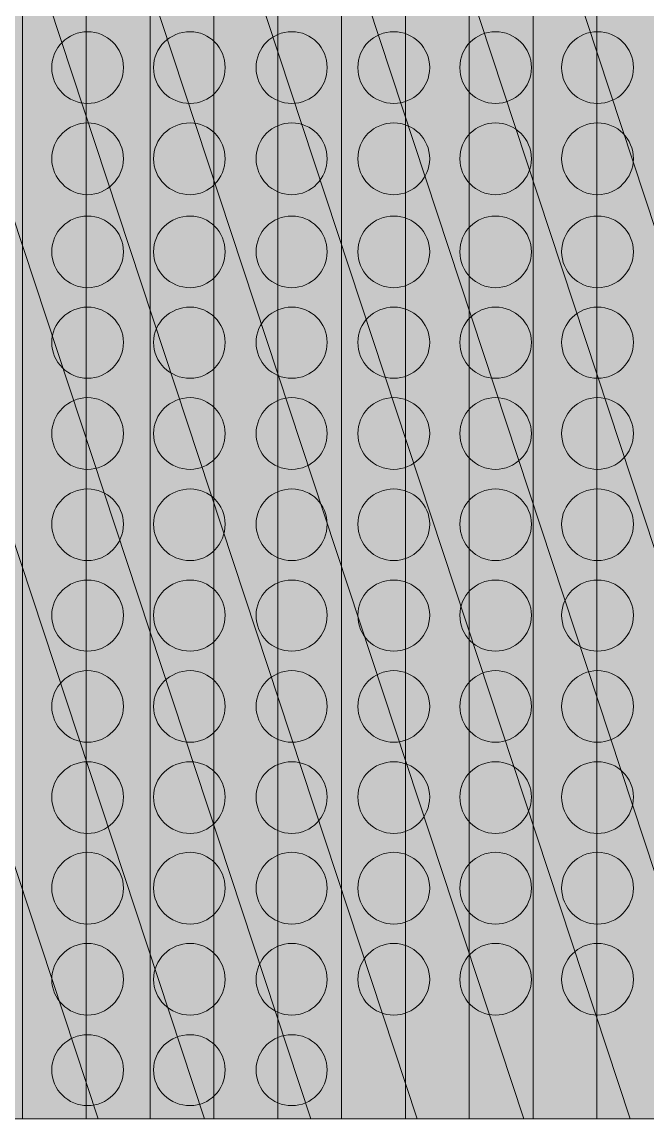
# Model space of a CAD drawing. Header units: inches. Extents: x 243 to 900, y -519 to -86.
# Drawn here: x 533.02 to 548.19, y -312.63 to -285.94 of the extents above; entities that cross this region are included whole.
import ezdxf

# ---------------------------------------------------------------- set-up
doc = ezdxf.new("R2010")
doc.units = ezdxf.units.IN
doc.header["$MEASUREMENT"] = 0
doc.layers.add('Layer 1', color=7, linetype='Continuous')

# ---------------------------------------------------------------- blocks, each defined once
blk = doc.blocks.new('block 3')
at = {"layer": 'Layer 1', "lineweight": 0}
blk.add_open_spline([(898.138, -484.267), (898.138, -494.991), (889.368, -503.763), (878.645, -503.763), (878.645, -503.763), (266.12, -503.763), (266.12, -503.763), (255.397, -503.763), (246.624, -494.991), (246.624, -484.267), (246.624, -484.267), (246.624, -108.507), (246.624, -108.507), (246.624, -97.783), (255.397, -89.011), (266.12, -89.011), (266.12, -89.011), (878.645, -89.011), (878.645, -89.011), (889.368, -89.011), (898.138, -97.783), (898.138, -108.507), (898.138, -108.507), (898.138, -484.267), (898.138, -484.267)], degree=3, knots=[0, 0, 0, 0, 1, 1, 1, 2, 2, 2, 3, 3, 3, 4, 4, 4, 5, 5, 5, 6, 6, 6, 7, 7, 7, 8, 8, 8, 8], dxfattribs=at)
blk = doc.blocks.new('block 2')
at = {"layer": 'Layer 1'}
blk.add_blockref('block 3', (0, 0), dxfattribs=at)
blk = doc.blocks.new('block 72')
at = {"layer": 'Layer 1', "lineweight": 0}
for points in [[(535.486, -287.045), (535.486, -287.533), (535.089, -287.913), (534.616, -287.913), (534.143, -287.913), (533.746, -287.533), (533.746, -287.045), (533.746, -286.556), (534.143, -286.174), (534.616, -286.174), (535.089, -286.174), (535.486, -286.556), (535.486, -287.045)], [(537.955, -287.045), (537.955, -287.533), (537.572, -287.913), (537.104, -287.913), (536.615, -287.913), (536.216, -287.533), (536.216, -287.045), (536.216, -286.556), (536.615, -286.174), (537.104, -286.174), (537.572, -286.174), (537.955, -286.556), (537.955, -287.045)], [(540.43, -287.045), (540.43, -287.533), (540.049, -287.913), (539.573, -287.913), (539.087, -287.913), (538.706, -287.533), (538.706, -287.045), (538.706, -286.556), (539.087, -286.174), (539.573, -286.174), (540.049, -286.174), (540.43, -286.556), (540.43, -287.045)], [(542.918, -287.045), (542.918, -287.533), (542.521, -287.913), (542.048, -287.913), (541.559, -287.913), (541.175, -287.533), (541.175, -287.045), (541.175, -286.556), (541.559, -286.174), (542.048, -286.174), (542.521, -286.174), (542.918, -286.556), (542.918, -287.045)], [(545.387, -287.045), (545.387, -287.533), (544.993, -287.913), (544.517, -287.913), (544.031, -287.913), (543.65, -287.533), (543.65, -287.045), (543.65, -286.556), (544.031, -286.174), (544.517, -286.174), (544.993, -286.174), (545.387, -286.556), (545.387, -287.045)], [(547.862, -287.045), (547.862, -287.533), (547.479, -287.913), (546.989, -287.913), (546.519, -287.913), (546.12, -287.533), (546.12, -287.045), (546.12, -286.556), (546.519, -286.174), (546.989, -286.174), (547.479, -286.174), (547.862, -286.556), (547.862, -287.045)]]:
    blk.add_open_spline(points, degree=3, knots=[0, 0, 0, 0, 1, 1, 1, 2, 2, 2, 3, 3, 3, 4, 4, 4, 4], dxfattribs=at)
blk = doc.blocks.new('block 73')
at = {"layer": 'Layer 1', "lineweight": 0}
for points in [[(535.486, -289.256), (535.486, -289.728), (535.089, -290.128), (534.616, -290.128), (534.143, -290.128), (533.746, -289.728), (533.746, -289.256), (533.746, -288.769), (534.143, -288.387), (534.616, -288.387), (535.089, -288.387), (535.486, -288.769), (535.486, -289.256)], [(537.955, -289.256), (537.955, -289.728), (537.572, -290.128), (537.104, -290.128), (536.615, -290.128), (536.216, -289.728), (536.216, -289.256), (536.216, -288.769), (536.615, -288.387), (537.104, -288.387), (537.572, -288.387), (537.955, -288.769), (537.955, -289.256)], [(540.43, -289.256), (540.43, -289.728), (540.049, -290.128), (539.573, -290.128), (539.087, -290.128), (538.706, -289.728), (538.706, -289.256), (538.706, -288.769), (539.087, -288.387), (539.573, -288.387), (540.049, -288.387), (540.43, -288.769), (540.43, -289.256)], [(542.918, -289.256), (542.918, -289.728), (542.521, -290.128), (542.048, -290.128), (541.559, -290.128), (541.175, -289.728), (541.175, -289.256), (541.175, -288.769), (541.559, -288.387), (542.048, -288.387), (542.521, -288.387), (542.918, -288.769), (542.918, -289.256)], [(545.387, -289.256), (545.387, -289.728), (544.993, -290.128), (544.517, -290.128), (544.031, -290.128), (543.65, -289.728), (543.65, -289.256), (543.65, -288.769), (544.031, -288.387), (544.517, -288.387), (544.993, -288.387), (545.387, -288.769), (545.387, -289.256)], [(547.862, -289.256), (547.862, -289.728), (547.479, -290.128), (546.989, -290.128), (546.519, -290.128), (546.12, -289.728), (546.12, -289.256), (546.12, -288.769), (546.519, -288.387), (546.989, -288.387), (547.479, -288.387), (547.862, -288.769), (547.862, -289.256)]]:
    blk.add_open_spline(points, degree=3, knots=[0, 0, 0, 0, 1, 1, 1, 2, 2, 2, 3, 3, 3, 4, 4, 4, 4], dxfattribs=at)
blk = doc.blocks.new('block 5')
at = {"layer": 'Layer 1'}
for name in ['block 72', 'block 73']:
    blk.add_blockref(name, (0, 0), dxfattribs=at)
blk = doc.blocks.new('block 75')
at = {"layer": 'Layer 1', "lineweight": 0}
for points in [[(535.486, -291.516), (535.486, -291.988), (535.089, -292.385), (534.616, -292.385), (534.143, -292.385), (533.746, -291.988), (533.746, -291.516), (533.746, -291.026), (534.143, -290.646), (534.616, -290.646), (535.089, -290.646), (535.486, -291.026), (535.486, -291.516)], [(537.955, -291.516), (537.955, -291.988), (537.572, -292.385), (537.104, -292.385), (536.615, -292.385), (536.216, -291.988), (536.216, -291.516), (536.216, -291.026), (536.615, -290.646), (537.104, -290.646), (537.572, -290.646), (537.955, -291.026), (537.955, -291.516)], [(540.43, -291.516), (540.43, -291.988), (540.049, -292.385), (539.573, -292.385), (539.087, -292.385), (538.706, -291.988), (538.706, -291.516), (538.706, -291.026), (539.087, -290.646), (539.573, -290.646), (540.049, -290.646), (540.43, -291.026), (540.43, -291.516)], [(542.918, -291.516), (542.918, -291.988), (542.521, -292.385), (542.048, -292.385), (541.559, -292.385), (541.175, -291.988), (541.175, -291.516), (541.175, -291.026), (541.559, -290.646), (542.048, -290.646), (542.521, -290.646), (542.918, -291.026), (542.918, -291.516)], [(545.387, -291.516), (545.387, -291.988), (544.993, -292.385), (544.517, -292.385), (544.031, -292.385), (543.65, -291.988), (543.65, -291.516), (543.65, -291.026), (544.031, -290.646), (544.517, -290.646), (544.993, -290.646), (545.387, -291.026), (545.387, -291.516)], [(547.862, -291.516), (547.862, -291.988), (547.479, -292.385), (546.989, -292.385), (546.519, -292.385), (546.12, -291.988), (546.12, -291.516), (546.12, -291.026), (546.519, -290.646), (546.989, -290.646), (547.479, -290.646), (547.862, -291.026), (547.862, -291.516)]]:
    blk.add_open_spline(points, degree=3, knots=[0, 0, 0, 0, 1, 1, 1, 2, 2, 2, 3, 3, 3, 4, 4, 4, 4], dxfattribs=at)
blk = doc.blocks.new('block 76')
at = {"layer": 'Layer 1', "lineweight": 0}
for points in [[(535.486, -293.711), (535.486, -294.199), (535.089, -294.584), (534.616, -294.584), (534.143, -294.584), (533.746, -294.199), (533.746, -293.711), (533.746, -293.241), (534.143, -292.857), (534.616, -292.857), (535.089, -292.857), (535.486, -293.241), (535.486, -293.711)], [(537.955, -293.711), (537.955, -294.199), (537.572, -294.584), (537.104, -294.584), (536.615, -294.584), (536.216, -294.199), (536.216, -293.711), (536.216, -293.241), (536.615, -292.857), (537.104, -292.857), (537.572, -292.857), (537.955, -293.241), (537.955, -293.711)], [(540.43, -293.711), (540.43, -294.199), (540.049, -294.584), (539.573, -294.584), (539.087, -294.584), (538.706, -294.199), (538.706, -293.711), (538.706, -293.241), (539.087, -292.857), (539.573, -292.857), (540.049, -292.857), (540.43, -293.241), (540.43, -293.711)], [(542.918, -293.711), (542.918, -294.199), (542.521, -294.584), (542.048, -294.584), (541.559, -294.584), (541.175, -294.199), (541.175, -293.711), (541.175, -293.241), (541.559, -292.857), (542.048, -292.857), (542.521, -292.857), (542.918, -293.241), (542.918, -293.711)], [(545.387, -293.711), (545.387, -294.199), (544.993, -294.584), (544.517, -294.584), (544.031, -294.584), (543.65, -294.199), (543.65, -293.711), (543.65, -293.241), (544.031, -292.857), (544.517, -292.857), (544.993, -292.857), (545.387, -293.241), (545.387, -293.711)], [(547.862, -293.711), (547.862, -294.199), (547.479, -294.584), (546.989, -294.584), (546.519, -294.584), (546.12, -294.199), (546.12, -293.711), (546.12, -293.241), (546.519, -292.857), (546.989, -292.857), (547.479, -292.857), (547.862, -293.241), (547.862, -293.711)]]:
    blk.add_open_spline(points, degree=3, knots=[0, 0, 0, 0, 1, 1, 1, 2, 2, 2, 3, 3, 3, 4, 4, 4, 4], dxfattribs=at)
blk = doc.blocks.new('block 77')
at = {"layer": 'Layer 1', "lineweight": 0}
for points in [[(535.486, -295.926), (535.486, -296.412), (535.089, -296.794), (534.616, -296.794), (534.143, -296.794), (533.746, -296.412), (533.746, -295.926), (533.746, -295.452), (534.143, -295.054), (534.616, -295.054), (535.089, -295.054), (535.486, -295.452), (535.486, -295.926)], [(537.955, -295.926), (537.955, -296.412), (537.572, -296.794), (537.104, -296.794), (536.615, -296.794), (536.216, -296.412), (536.216, -295.926), (536.216, -295.452), (536.615, -295.054), (537.104, -295.054), (537.572, -295.054), (537.955, -295.452), (537.955, -295.926)], [(540.43, -295.926), (540.43, -296.412), (540.049, -296.794), (539.573, -296.794), (539.087, -296.794), (538.706, -296.412), (538.706, -295.926), (538.706, -295.452), (539.087, -295.054), (539.573, -295.054), (540.049, -295.054), (540.43, -295.452), (540.43, -295.926)], [(542.918, -295.926), (542.918, -296.412), (542.521, -296.794), (542.048, -296.794), (541.559, -296.794), (541.175, -296.412), (541.175, -295.926), (541.175, -295.452), (541.559, -295.054), (542.048, -295.054), (542.521, -295.054), (542.918, -295.452), (542.918, -295.926)], [(545.387, -295.926), (545.387, -296.412), (544.993, -296.794), (544.517, -296.794), (544.031, -296.794), (543.65, -296.412), (543.65, -295.926), (543.65, -295.452), (544.031, -295.054), (544.517, -295.054), (544.993, -295.054), (545.387, -295.452), (545.387, -295.926)], [(547.862, -295.926), (547.862, -296.412), (547.479, -296.794), (546.989, -296.794), (546.519, -296.794), (546.12, -296.412), (546.12, -295.926), (546.12, -295.452), (546.519, -295.054), (546.989, -295.054), (547.479, -295.054), (547.862, -295.452), (547.862, -295.926)]]:
    blk.add_open_spline(points, degree=3, knots=[0, 0, 0, 0, 1, 1, 1, 2, 2, 2, 3, 3, 3, 4, 4, 4, 4], dxfattribs=at)
blk = doc.blocks.new('block 78')
at = {"layer": 'Layer 1', "lineweight": 0}
for points in [[(535.486, -298.123), (535.486, -298.612), (535.089, -299.008), (534.616, -299.008), (534.143, -299.008), (533.746, -298.612), (533.746, -298.123), (533.746, -297.649), (534.143, -297.27), (534.616, -297.27), (535.089, -297.27), (535.486, -297.649), (535.486, -298.123)], [(537.955, -298.123), (537.955, -298.612), (537.572, -299.008), (537.104, -299.008), (536.615, -299.008), (536.216, -298.612), (536.216, -298.123), (536.216, -297.649), (536.615, -297.27), (537.104, -297.27), (537.572, -297.27), (537.955, -297.649), (537.955, -298.123)], [(540.43, -298.123), (540.43, -298.612), (540.049, -299.008), (539.573, -299.008), (539.087, -299.008), (538.706, -298.612), (538.706, -298.123), (538.706, -297.649), (539.087, -297.27), (539.573, -297.27), (540.049, -297.27), (540.43, -297.649), (540.43, -298.123)], [(542.918, -298.123), (542.918, -298.612), (542.521, -299.008), (542.048, -299.008), (541.559, -299.008), (541.175, -298.612), (541.175, -298.123), (541.175, -297.649), (541.559, -297.27), (542.048, -297.27), (542.521, -297.27), (542.918, -297.649), (542.918, -298.123)], [(545.387, -298.123), (545.387, -298.612), (544.993, -299.008), (544.517, -299.008), (544.031, -299.008), (543.65, -298.612), (543.65, -298.123), (543.65, -297.649), (544.031, -297.27), (544.517, -297.27), (544.993, -297.27), (545.387, -297.649), (545.387, -298.123)], [(547.862, -298.123), (547.862, -298.612), (547.479, -299.008), (546.989, -299.008), (546.519, -299.008), (546.12, -298.612), (546.12, -298.123), (546.12, -297.649), (546.519, -297.27), (546.989, -297.27), (547.479, -297.27), (547.862, -297.649), (547.862, -298.123)]]:
    blk.add_open_spline(points, degree=3, knots=[0, 0, 0, 0, 1, 1, 1, 2, 2, 2, 3, 3, 3, 4, 4, 4, 4], dxfattribs=at)
blk = doc.blocks.new('block 79')
at = {"layer": 'Layer 1', "lineweight": 0}
for points in [[(535.486, -300.334), (535.486, -300.823), (535.089, -301.205), (534.616, -301.205), (534.143, -301.205), (533.746, -300.823), (533.746, -300.334), (533.746, -299.861), (534.143, -299.48), (534.616, -299.48), (535.089, -299.48), (535.486, -299.861), (535.486, -300.334)], [(537.955, -300.334), (537.955, -300.823), (537.572, -301.205), (537.104, -301.205), (536.615, -301.205), (536.216, -300.823), (536.216, -300.334), (536.216, -299.861), (536.615, -299.48), (537.104, -299.48), (537.572, -299.48), (537.955, -299.861), (537.955, -300.334)], [(540.43, -300.334), (540.43, -300.823), (540.049, -301.205), (539.573, -301.205), (539.087, -301.205), (538.706, -300.823), (538.706, -300.334), (538.706, -299.861), (539.087, -299.48), (539.573, -299.48), (540.049, -299.48), (540.43, -299.861), (540.43, -300.334)], [(542.918, -300.334), (542.918, -300.823), (542.521, -301.205), (542.048, -301.205), (541.559, -301.205), (541.175, -300.823), (541.175, -300.334), (541.175, -299.861), (541.559, -299.48), (542.048, -299.48), (542.521, -299.48), (542.918, -299.861), (542.918, -300.334)], [(545.387, -300.334), (545.387, -300.823), (544.993, -301.205), (544.517, -301.205), (544.031, -301.205), (543.65, -300.823), (543.65, -300.334), (543.65, -299.861), (544.031, -299.48), (544.517, -299.48), (544.993, -299.48), (545.387, -299.861), (545.387, -300.334)], [(547.862, -300.334), (547.862, -300.823), (547.479, -301.205), (546.989, -301.205), (546.519, -301.205), (546.12, -300.823), (546.12, -300.334), (546.12, -299.861), (546.519, -299.48), (546.989, -299.48), (547.479, -299.48), (547.862, -299.861), (547.862, -300.334)]]:
    blk.add_open_spline(points, degree=3, knots=[0, 0, 0, 0, 1, 1, 1, 2, 2, 2, 3, 3, 3, 4, 4, 4, 4], dxfattribs=at)
blk = doc.blocks.new('block 80')
at = {"layer": 'Layer 1', "lineweight": 0}
for points in [[(535.486, -302.548), (535.486, -303.02), (535.089, -303.417), (534.616, -303.417), (534.143, -303.417), (533.746, -303.02), (533.746, -302.548), (533.746, -302.073), (534.143, -301.679), (534.616, -301.679), (535.089, -301.679), (535.486, -302.073), (535.486, -302.548)], [(537.955, -302.548), (537.955, -303.02), (537.572, -303.417), (537.104, -303.417), (536.615, -303.417), (536.216, -303.02), (536.216, -302.548), (536.216, -302.073), (536.615, -301.679), (537.104, -301.679), (537.572, -301.679), (537.955, -302.073), (537.955, -302.548)], [(540.43, -302.548), (540.43, -303.02), (540.049, -303.417), (539.573, -303.417), (539.087, -303.417), (538.706, -303.02), (538.706, -302.548), (538.706, -302.073), (539.087, -301.679), (539.573, -301.679), (540.049, -301.679), (540.43, -302.073), (540.43, -302.548)], [(542.918, -302.548), (542.918, -303.02), (542.521, -303.417), (542.048, -303.417), (541.559, -303.417), (541.175, -303.02), (541.175, -302.548), (541.175, -302.073), (541.559, -301.679), (542.048, -301.679), (542.521, -301.679), (542.918, -302.073), (542.918, -302.548)], [(545.387, -302.548), (545.387, -303.02), (544.993, -303.417), (544.517, -303.417), (544.031, -303.417), (543.65, -303.02), (543.65, -302.548), (543.65, -302.073), (544.031, -301.679), (544.517, -301.679), (544.993, -301.679), (545.387, -302.073), (545.387, -302.548)], [(547.862, -302.548), (547.862, -303.02), (547.479, -303.417), (546.989, -303.417), (546.519, -303.417), (546.12, -303.02), (546.12, -302.548), (546.12, -302.073), (546.519, -301.679), (546.989, -301.679), (547.479, -301.679), (547.862, -302.073), (547.862, -302.548)]]:
    blk.add_open_spline(points, degree=3, knots=[0, 0, 0, 0, 1, 1, 1, 2, 2, 2, 3, 3, 3, 4, 4, 4, 4], dxfattribs=at)
blk = doc.blocks.new('block 81')
at = {"layer": 'Layer 1', "lineweight": 0}
for points in [[(535.486, -304.744), (535.486, -305.233), (535.089, -305.63), (534.616, -305.63), (534.143, -305.63), (533.746, -305.233), (533.746, -304.744), (533.746, -304.271), (534.143, -303.89), (534.616, -303.89), (535.089, -303.89), (535.486, -304.271), (535.486, -304.744)], [(537.955, -304.744), (537.955, -305.233), (537.572, -305.63), (537.104, -305.63), (536.615, -305.63), (536.216, -305.233), (536.216, -304.744), (536.216, -304.271), (536.615, -303.89), (537.104, -303.89), (537.572, -303.89), (537.955, -304.271), (537.955, -304.744)], [(540.43, -304.744), (540.43, -305.233), (540.049, -305.63), (539.573, -305.63), (539.087, -305.63), (538.706, -305.233), (538.706, -304.744), (538.706, -304.271), (539.087, -303.89), (539.573, -303.89), (540.049, -303.89), (540.43, -304.271), (540.43, -304.744)], [(542.918, -304.744), (542.918, -305.233), (542.521, -305.63), (542.048, -305.63), (541.559, -305.63), (541.175, -305.233), (541.175, -304.744), (541.175, -304.271), (541.559, -303.89), (542.048, -303.89), (542.521, -303.89), (542.918, -304.271), (542.918, -304.744)], [(545.387, -304.744), (545.387, -305.233), (544.993, -305.63), (544.517, -305.63), (544.031, -305.63), (543.65, -305.233), (543.65, -304.744), (543.65, -304.271), (544.031, -303.89), (544.517, -303.89), (544.993, -303.89), (545.387, -304.271), (545.387, -304.744)], [(547.862, -304.744), (547.862, -305.233), (547.479, -305.63), (546.989, -305.63), (546.519, -305.63), (546.12, -305.233), (546.12, -304.744), (546.12, -304.271), (546.519, -303.89), (546.989, -303.89), (547.479, -303.89), (547.862, -304.271), (547.862, -304.744)]]:
    blk.add_open_spline(points, degree=3, knots=[0, 0, 0, 0, 1, 1, 1, 2, 2, 2, 3, 3, 3, 4, 4, 4, 4], dxfattribs=at)
blk = doc.blocks.new('block 82')
at = {"layer": 'Layer 1', "lineweight": 0}
for points in [[(535.486, -306.956), (535.486, -307.43), (535.089, -307.83), (534.616, -307.83), (534.143, -307.83), (533.746, -307.43), (533.746, -306.956), (533.746, -306.484), (534.143, -306.087), (534.616, -306.087), (535.089, -306.087), (535.486, -306.484), (535.486, -306.956)], [(537.955, -306.956), (537.955, -307.43), (537.572, -307.83), (537.104, -307.83), (536.615, -307.83), (536.216, -307.43), (536.216, -306.956), (536.216, -306.484), (536.615, -306.087), (537.104, -306.087), (537.572, -306.087), (537.955, -306.484), (537.955, -306.956)], [(540.43, -306.956), (540.43, -307.43), (540.049, -307.83), (539.573, -307.83), (539.087, -307.83), (538.706, -307.43), (538.706, -306.956), (538.706, -306.484), (539.087, -306.087), (539.573, -306.087), (540.049, -306.087), (540.43, -306.484), (540.43, -306.956)], [(542.918, -306.956), (542.918, -307.43), (542.521, -307.83), (542.048, -307.83), (541.559, -307.83), (541.175, -307.43), (541.175, -306.956), (541.175, -306.484), (541.559, -306.087), (542.048, -306.087), (542.521, -306.087), (542.918, -306.484), (542.918, -306.956)], [(545.387, -306.956), (545.387, -307.43), (544.993, -307.83), (544.517, -307.83), (544.031, -307.83), (543.65, -307.43), (543.65, -306.956), (543.65, -306.484), (544.031, -306.087), (544.517, -306.087), (544.993, -306.087), (545.387, -306.484), (545.387, -306.956)], [(547.862, -306.956), (547.862, -307.43), (547.479, -307.83), (546.989, -307.83), (546.519, -307.83), (546.12, -307.43), (546.12, -306.956), (546.12, -306.484), (546.519, -306.087), (546.989, -306.087), (547.479, -306.087), (547.862, -306.484), (547.862, -306.956)]]:
    blk.add_open_spline(points, degree=3, knots=[0, 0, 0, 0, 1, 1, 1, 2, 2, 2, 3, 3, 3, 4, 4, 4, 4], dxfattribs=at)
blk = doc.blocks.new('block 83')
at = {"layer": 'Layer 1', "lineweight": 0}
for points in [[(535.486, -309.173), (535.486, -309.643), (535.089, -310.04), (534.616, -310.04), (534.143, -310.04), (533.746, -309.643), (533.746, -309.173), (533.746, -308.695), (534.143, -308.299), (534.616, -308.299), (535.089, -308.299), (535.486, -308.695), (535.486, -309.173)], [(537.955, -309.173), (537.955, -309.643), (537.572, -310.04), (537.104, -310.04), (536.615, -310.04), (536.216, -309.643), (536.216, -309.173), (536.216, -308.695), (536.615, -308.299), (537.104, -308.299), (537.572, -308.299), (537.955, -308.695), (537.955, -309.173)], [(540.43, -309.173), (540.43, -309.643), (540.049, -310.04), (539.573, -310.04), (539.087, -310.04), (538.706, -309.643), (538.706, -309.173), (538.706, -308.695), (539.087, -308.299), (539.573, -308.299), (540.049, -308.299), (540.43, -308.695), (540.43, -309.173)], [(542.918, -309.173), (542.918, -309.643), (542.521, -310.04), (542.048, -310.04), (541.559, -310.04), (541.175, -309.643), (541.175, -309.173), (541.175, -308.695), (541.559, -308.299), (542.048, -308.299), (542.521, -308.299), (542.918, -308.695), (542.918, -309.173)], [(545.387, -309.173), (545.387, -309.643), (544.993, -310.04), (544.517, -310.04), (544.031, -310.04), (543.65, -309.643), (543.65, -309.173), (543.65, -308.695), (544.031, -308.299), (544.517, -308.299), (544.993, -308.299), (545.387, -308.695), (545.387, -309.173)], [(547.862, -309.173), (547.862, -309.643), (547.479, -310.04), (546.989, -310.04), (546.519, -310.04), (546.12, -309.643), (546.12, -309.173), (546.12, -308.695), (546.519, -308.299), (546.989, -308.299), (547.479, -308.299), (547.862, -308.695), (547.862, -309.173)]]:
    blk.add_open_spline(points, degree=3, knots=[0, 0, 0, 0, 1, 1, 1, 2, 2, 2, 3, 3, 3, 4, 4, 4, 4], dxfattribs=at)
blk = doc.blocks.new('block 84')
at = {"layer": 'Layer 1', "lineweight": 0}
for points in [[(535.486, -311.368), (535.486, -311.856), (535.089, -312.235), (534.616, -312.235), (534.143, -312.235), (533.746, -311.856), (533.746, -311.368), (533.746, -310.894), (534.143, -310.514), (534.616, -310.514), (535.089, -310.514), (535.486, -310.894), (535.486, -311.368)], [(537.955, -311.368), (537.955, -311.856), (537.572, -312.235), (537.104, -312.235), (536.615, -312.235), (536.216, -311.856), (536.216, -311.368), (536.216, -310.894), (536.615, -310.514), (537.104, -310.514), (537.572, -310.514), (537.955, -310.894), (537.955, -311.368)], [(540.43, -311.368), (540.43, -311.856), (540.049, -312.235), (539.573, -312.235), (539.087, -312.235), (538.706, -311.856), (538.706, -311.368), (538.706, -310.894), (539.087, -310.514), (539.573, -310.514), (540.049, -310.514), (540.43, -310.894), (540.43, -311.368)]]:
    blk.add_open_spline(points, degree=3, knots=[0, 0, 0, 0, 1, 1, 1, 2, 2, 2, 3, 3, 3, 4, 4, 4, 4], dxfattribs=at)
blk = doc.blocks.new('block 74')
at = {"layer": 'Layer 1'}
for name in ['block 75', 'block 76', 'block 77', 'block 78', 'block 79', 'block 80', 'block 81', 'block 82', 'block 83', 'block 84']:
    blk.add_blockref(name, (0, 0), dxfattribs=at)
blk = doc.blocks.new('block 4')
at = {"layer": 'Layer 1'}
for name in ['block 5', 'block 74']:
    blk.add_blockref(name, (0, 0), dxfattribs=at)
blk = doc.blocks.new('block 286')
at = {"layer": 'Layer 1', "true_color": 0x1585c7}
h = blk.add_hatch(color=142, dxfattribs=at)
h.dxf.hatch_style = 2
h.paths.add_polyline_path([(532.292, -312.554), (484.269, -167.129), (486.85, -167.129), (534.873, -312.554)])
at = {"layer": 'Layer 1', "true_color": 0x1484c7}
h = blk.add_hatch(color=142, dxfattribs=at)
h.dxf.hatch_style = 2
h.paths.add_polyline_path([(534.873, -312.554), (486.85, -167.129), (489.433, -167.129), (537.456, -312.554)])
at = {"layer": 'Layer 1', "true_color": 0x1483c6}
h = blk.add_hatch(color=142, dxfattribs=at)
h.dxf.hatch_style = 2
h.paths.add_polyline_path([(537.456, -312.554), (489.433, -167.129), (492.013, -167.129), (540.036, -312.554)])
at = {"layer": 'Layer 1', "true_color": 0x1782c5}
h = blk.add_hatch(color=142, dxfattribs=at)
h.dxf.hatch_style = 2
h.paths.add_polyline_path([(540.036, -312.554), (492.013, -167.129), (494.594, -167.129), (542.617, -312.554)])
at = {"layer": 'Layer 1', "true_color": 0x1483c6}
h = blk.add_hatch(color=142, dxfattribs=at)
h.dxf.hatch_style = 2
h.paths.add_polyline_path([(542.617, -312.554), (494.594, -167.129), (497.174, -167.129), (545.2, -312.554)])
at = {"layer": 'Layer 1', "true_color": 0x1281c4}
h = blk.add_hatch(color=142, dxfattribs=at)
h.dxf.hatch_style = 2
h.paths.add_polyline_path([(545.2, -312.554), (497.174, -167.129), (499.757, -167.129), (547.78, -312.554)])
at = {"layer": 'Layer 1', "true_color": 0x1380c3}
h = blk.add_hatch(color=142, dxfattribs=at)
h.dxf.hatch_style = 2
h.paths.add_polyline_path([(547.78, -312.554), (499.757, -167.129), (502.337, -167.129), (550.36, -312.554)])
at = {"layer": 'Layer 1', "true_color": 0x1580c2}
h = blk.add_hatch(color=142, dxfattribs=at)
h.dxf.hatch_style = 2
h.paths.add_polyline_path([(550.36, -312.554), (502.337, -167.129), (504.92, -167.129), (552.943, -312.554)])
at = {"layer": 'Layer 1', "true_color": 0x187fc2}
h = blk.add_hatch(color=152, dxfattribs=at)
h.dxf.hatch_style = 2
h.paths.add_polyline_path([(552.943, -312.554), (504.92, -167.129), (507.501, -167.129), (555.524, -312.554)])
at = {"layer": 'Layer 1', "true_color": 0x177dc1}
h = blk.add_hatch(color=152, dxfattribs=at)
h.dxf.hatch_style = 2
h.paths.add_polyline_path([(555.524, -312.554), (507.501, -167.129), (510.081, -167.129), (558.104, -312.554)])
at = {"layer": 'Layer 1', "lineweight": 0}
for points in [[(532.292, -312.554), (484.269, -167.129), (486.85, -167.129), (534.873, -312.554), (532.292, -312.554)], [(534.873, -312.554), (486.85, -167.129), (489.433, -167.129), (537.456, -312.554), (534.873, -312.554)], [(537.456, -312.554), (489.433, -167.129), (492.013, -167.129), (540.036, -312.554), (537.456, -312.554)], [(540.036, -312.554), (492.013, -167.129), (494.594, -167.129), (542.617, -312.554), (540.036, -312.554)], [(542.617, -312.554), (494.594, -167.129), (497.174, -167.129), (545.2, -312.554), (542.617, -312.554)], [(545.2, -312.554), (497.174, -167.129), (499.757, -167.129), (547.78, -312.554), (545.2, -312.554)], [(547.78, -312.554), (499.757, -167.129), (502.337, -167.129), (550.36, -312.554), (547.78, -312.554)], [(550.36, -312.554), (502.337, -167.129), (504.92, -167.129), (552.943, -312.554), (550.36, -312.554)], [(552.943, -312.554), (504.92, -167.129), (507.501, -167.129), (555.524, -312.554), (552.943, -312.554)], [(555.524, -312.554), (507.501, -167.129), (510.081, -167.129), (558.104, -312.554), (555.524, -312.554)]]:
    blk.add_lwpolyline(points, dxfattribs=at)
blk.add_open_spline([(481.091, -199.266), (481.091, -199.266), (582.602, -199.266), (582.602, -199.266), (582.602, -199.266), (582.602, -167.129), (582.602, -167.129), (582.602, -167.129), (476.726, -167.129), (476.726, -167.129), (455.041, -167.129), (437.462, -184.708), (437.462, -206.393), (437.462, -206.393), (437.462, -215.646), (437.462, -215.646), (437.462, -224.775), (440.587, -233.174), (445.814, -239.84), (440.587, -246.511), (437.462, -254.905), (437.462, -264.037), (437.462, -264.037), (437.462, -273.289), (437.462, -273.289), (437.462, -294.974), (455.041, -312.553), (476.726, -312.553), (476.726, -312.553), (552.507, -312.553), (552.507, -312.553), (552.507, -312.553), (557.61, -312.553), (557.61, -312.553), (557.61, -312.553), (582.602, -312.553), (582.602, -312.553), (582.602, -312.553), (582.602, -205.692), (582.602, -205.692), (582.602, -205.692), (552.507, -205.692), (552.507, -205.692), (552.507, -205.692), (552.507, -280.885), (552.507, -280.885), (552.507, -280.885), (481.091, -280.885), (481.091, -280.885), (474.328, -280.885), (468.85, -275.403), (468.85, -268.641), (468.85, -261.879), (474.328, -256.399), (481.091, -256.399), (481.091, -256.399), (544.345, -256.399), (544.345, -256.399), (544.345, -256.399), (544.345, -223.751), (544.345, -223.751), (544.345, -223.751), (481.091, -223.751), (481.091, -223.751), (474.328, -223.751), (468.85, -218.27), (468.85, -211.507), (468.85, -204.748), (474.328, -199.266), (481.091, -199.266)], degree=3, knots=[0, 0, 0, 0, 1, 1, 1, 2, 2, 2, 3, 3, 3, 4, 4, 4, 5, 5, 5, 6, 6, 6, 7, 7, 7, 8, 8, 8, 9, 9, 9, 10, 10, 10, 11, 11, 11, 12, 12, 12, 13, 13, 13, 14, 14, 14, 15, 15, 15, 16, 16, 16, 17, 17, 17, 18, 18, 18, 19, 19, 19, 20, 20, 20, 21, 21, 21, 22, 22, 22, 23, 23, 23, 23], dxfattribs=at)
blk = doc.blocks.new('block 285')
at = {"layer": 'Layer 1', "lineweight": 0}
blk.add_lwpolyline([(437.462, -312.553), (582.602, -312.553), (582.602, -167.129), (437.462, -167.129), (437.462, -312.553)], dxfattribs=at)
at = {"layer": 'Layer 1'}
blk.add_blockref('block 286', (0, 0), dxfattribs=at)
blk = doc.blocks.new('block 284')
at = {"layer": 'Layer 1'}
blk.add_blockref('block 285', (0, 0), dxfattribs=at)
blk = doc.blocks.new('block 288')
at = {"layer": 'Layer 1', "true_color": 0x127cc0}
h = blk.add_hatch(color=152, dxfattribs=at)
h.dxf.hatch_style = 2
h.paths.add_polyline_path([(533.035, -312.553), (531.486, -312.553), (531.486, -207.908), (533.035, -207.908)])
at = {"layer": 'Layer 1', "true_color": 0x167bbf}
h = blk.add_hatch(color=152, dxfattribs=at)
h.dxf.hatch_style = 2
h.paths.add_polyline_path([(534.584, -312.553), (533.035, -312.553), (533.035, -207.908), (534.584, -207.908)])
at = {"layer": 'Layer 1', "true_color": 0x157abf}
h = blk.add_hatch(color=152, dxfattribs=at)
h.dxf.hatch_style = 2
h.paths.add_polyline_path([(536.134, -312.553), (534.584, -312.553), (534.584, -207.908), (536.134, -207.908)])
at = {"layer": 'Layer 1', "true_color": 0x1479be}
h = blk.add_hatch(color=152, dxfattribs=at)
h.dxf.hatch_style = 2
h.paths.add_polyline_path([(537.68, -312.553), (536.131, -312.553), (536.131, -207.908), (537.68, -207.908)])
at = {"layer": 'Layer 1', "true_color": 0x1279be}
h = blk.add_hatch(color=152, dxfattribs=at)
h.dxf.hatch_style = 2
h.paths.add_polyline_path([(539.23, -312.553), (537.68, -312.553), (537.68, -207.908), (539.23, -207.908)])
at = {"layer": 'Layer 1', "true_color": 0x1479be}
h = blk.add_hatch(color=152, dxfattribs=at)
h.dxf.hatch_style = 2
h.paths.add_polyline_path([(540.779, -312.553), (539.23, -312.553), (539.23, -207.908), (540.779, -207.908)])
at = {"layer": 'Layer 1', "true_color": 0x0b77bd}
h = blk.add_hatch(color=152, dxfattribs=at)
h.dxf.hatch_style = 2
h.paths.add_polyline_path([(542.328, -312.553), (540.779, -312.553), (540.779, -207.908), (542.328, -207.908)])
at = {"layer": 'Layer 1', "true_color": 0x0e75bb}
h = blk.add_hatch(color=152, dxfattribs=at)
h.dxf.hatch_style = 2
h.paths.add_polyline_path([(543.878, -312.553), (542.328, -312.553), (542.328, -207.908), (543.878, -207.908)])
h = blk.add_hatch(color=152, dxfattribs=at)
h.dxf.hatch_style = 2
h.paths.add_polyline_path([(545.427, -312.553), (543.878, -312.553), (543.878, -207.908), (545.427, -207.908)])
at = {"layer": 'Layer 1', "true_color": 0x1075bb}
h = blk.add_hatch(color=152, dxfattribs=at)
h.dxf.hatch_style = 2
h.paths.add_polyline_path([(546.976, -312.553), (545.427, -312.553), (545.427, -207.908), (546.976, -207.908)])
at = {"layer": 'Layer 1', "true_color": 0x1773b9}
h = blk.add_hatch(color=152, dxfattribs=at)
h.dxf.hatch_style = 2
h.paths.add_polyline_path([(548.525, -312.553), (546.976, -312.553), (546.976, -207.908), (548.525, -207.908)])
at = {"layer": 'Layer 1', "lineweight": 0}
for points in [[(533.035, -312.553), (531.486, -312.553), (531.486, -207.908), (533.035, -207.908), (533.035, -312.553)], [(534.584, -312.553), (533.035, -312.553), (533.035, -207.908), (534.584, -207.908), (534.584, -312.553)], [(536.134, -312.553), (534.584, -312.553), (534.584, -207.908), (536.134, -207.908), (536.134, -312.553)], [(537.68, -312.553), (536.131, -312.553), (536.131, -207.908), (537.68, -207.908), (537.68, -312.553)], [(539.23, -312.553), (537.68, -312.553), (537.68, -207.908), (539.23, -207.908), (539.23, -312.553)], [(540.779, -312.553), (539.23, -312.553), (539.23, -207.908), (540.779, -207.908), (540.779, -312.553)], [(542.328, -312.553), (540.779, -312.553), (540.779, -207.908), (542.328, -207.908), (542.328, -312.553)], [(543.878, -312.553), (542.328, -312.553), (542.328, -207.908), (543.878, -207.908), (543.878, -312.553)], [(545.427, -312.553), (543.878, -312.553), (543.878, -207.908), (545.427, -207.908), (545.427, -312.553)], [(546.976, -312.553), (545.427, -312.553), (545.427, -207.908), (546.976, -207.908), (546.976, -312.553)], [(548.525, -312.553), (546.976, -312.553), (546.976, -207.908), (548.525, -207.908), (548.525, -312.553)]]:
    blk.add_lwpolyline(points, dxfattribs=at)
blk.add_open_spline([(552.507, -235.312), (552.507, -235.312), (552.507, -280.885), (552.507, -280.885), (552.507, -280.885), (481.091, -280.885), (481.091, -280.885), (474.328, -280.885), (468.848, -275.403), (468.848, -268.644), (468.848, -265.207), (470.267, -262.107), (472.549, -259.882), (472.499, -259.882), (472.449, -259.882), (472.398, -259.882), (460.667, -259.882), (449.272, -258.458), (438.367, -255.792), (437.796, -258.456), (437.462, -261.207), (437.462, -264.037), (437.462, -264.037), (437.462, -273.289), (437.462, -273.289), (437.462, -294.976), (455.041, -312.553), (476.726, -312.553), (476.726, -312.553), (552.507, -312.553), (552.507, -312.553), (552.507, -312.553), (557.61, -312.553), (557.61, -312.553), (557.61, -312.553), (582.602, -312.553), (582.602, -312.553), (582.602, -312.553), (582.602, -207.908), (582.602, -207.908), (573.938, -218.409), (563.796, -227.647), (552.507, -235.312)], degree=3, knots=[0, 0, 0, 0, 1, 1, 1, 2, 2, 2, 3, 3, 3, 4, 4, 4, 5, 5, 5, 6, 6, 6, 7, 7, 7, 8, 8, 8, 9, 9, 9, 10, 10, 10, 11, 11, 11, 12, 12, 12, 13, 13, 13, 14, 14, 14, 14], dxfattribs=at)
blk = doc.blocks.new('block 283')
at = {"layer": 'Layer 1'}
for name in ['block 284', 'block 288']:
    blk.add_blockref(name, (0, 0), dxfattribs=at)

msp = doc.modelspace()

# ---------------------------------------------------------------- linework, layer by layer
at = {"layer": 'Layer 1', "lineweight": 0}
msp.add_open_spline([(771.889, -89.011), (771.889, -89.011), (266.12, -89.011), (266.12, -89.011), (255.397, -89.011), (246.624, -97.783), (246.624, -108.507), (246.624, -108.507), (246.624, -499.044), (246.624, -499.044), (246.624, -509.767), (255.397, -518.54), (266.12, -518.54), (266.12, -518.54), (371.556, -518.54), (371.556, -518.54), (400.967, -304.591), (562.913, -132.915), (771.889, -89.011)], degree=3, knots=[0, 0, 0, 0, 1, 1, 1, 2, 2, 2, 3, 3, 3, 4, 4, 4, 5, 5, 5, 6, 6, 6, 6], dxfattribs=at)

# ---------------------------------------------------------------- block references
at = {"layer": 'Layer 1'}
for name in ['block 2', 'block 4', 'block 283']:
    msp.add_blockref(name, (0, 0), dxfattribs=at)

doc.saveas('drawing.dxf')
